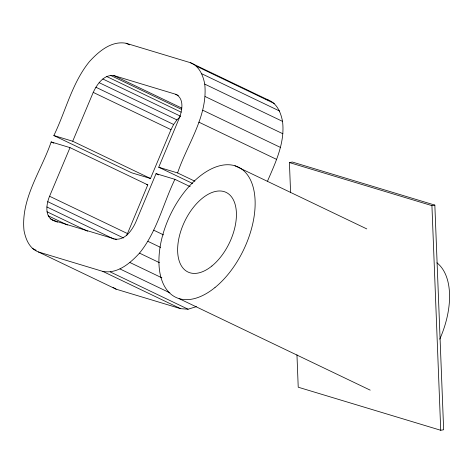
<?xml version="1.0" encoding="UTF-8"?>
<svg xmlns="http://www.w3.org/2000/svg" width="473" height="473" viewBox="0 0 473 473"><rect width="100%" height="100%" fill="white"/><g stroke="black" fill="none" stroke-linecap="round" stroke-linejoin="round"><path stroke-width="0.71" d="M54.371 220.986C44.226 217.45 46.242 204.082 49.57 196.254L70.016 147.629L147.783 184.878L126.663 235.536M53.851 135.538L72.7 141.238L93.228 92.395C96.941 84.395 103.829 74.237 113.892 75.591L175.72 94.275C184.671 98.626 182.14 111.019 179.125 118.492L158.733 167.241L177.582 172.935C187.373 143.898 208.037 116.169 204.756 84.117C203.106 75.432 199.287 66.031 190.388 62.69L126.09 43.262C111.374 40.554 98.715 51.474 89.456 61.567C71.943 83.082 65.8 111.001 53.851 135.538L131.624 172.787L150.473 178.487L171.001 129.643L173.638 124.476L176.92 119.906L180.154 116.707M267.541 181.064C275.664 162.221 285.178 142.497 282.529 121.366C280.879 112.68 277.06 103.28 268.161 99.945L190.388 62.69M190.199 186.652L174.909 179.332L156.06 173.632L135.656 222.411C131.955 230.375 125.067 240.444 115.057 239.096L53.041 220.353M70.016 147.629L51.161 141.93C41.311 170.865 20.706 198.53 24.005 230.511C25.648 239.196 29.474 248.597 38.372 251.938L102.86 271.425C117.576 274.127 130.235 263.207 139.494 253.12C156.977 231.675 163.037 203.81 174.909 179.332M38.372 251.938L116.145 289.186L180.633 308.674L188.077 309.212L196.396 306.64M290.599 192.759L289.417 162.564L292.338 162.038L434.841 205.111L443.65 429.756L440.73 430.276L298.226 387.21L296.955 354.803M289.417 162.564L431.926 205.631L434.841 205.111M266.039 99.3L268.161 99.945M146.388 184.452L147.783 184.878M196.555 66.267L274.328 103.522M201.841 73.8L279.614 111.049M126.09 43.262L129.413 44.852M204.756 84.117L282.529 121.366M205.111 96.522L282.884 133.77M175.72 94.275L178.38 95.552M202.858 110.262L280.631 147.511M113.892 75.591L181.691 108.063M110.475 75.343L181.602 109.411M106.709 76.508L181.159 112.166M198.831 122.14L276.604 159.389M102.842 79.003L180.615 116.252M99.147 82.657L176.92 119.906M95.865 87.227L173.638 124.476M93.228 92.395L171.001 129.643M234.945 165.769L366.788 228.914M177.582 172.935L194.864 181.212M158.733 167.241L192.635 183.477M156.06 173.632L158.715 174.909M72.7 141.238L150.473 178.487M51.161 141.93L53.821 143.201M153.648 230.156L163.617 234.927M147.937 241.348L160.566 247.403M49.57 196.254L127.343 233.502M47.761 201.669L123.536 237.966M115.057 239.096L116.388 239.734M46.892 206.967L114.028 239.125M139.494 253.12L159.436 262.669M47.028 211.786L87.576 231.202M48.157 215.789L67.438 225.024M50.209 218.709L57.523 222.215M129.969 262.539L161.872 277.822M120.012 268.966L169.866 292.84M179.101 298.617L370.205 390.148M110.304 271.963L188.077 309.212M102.86 271.425L180.633 308.674M32.199 248.36L36.19 250.27M113.059 287.395L116.145 289.186M431.926 205.631L440.73 430.276M436.922 262.817A72.239 40.607 -64.4 0 1 439.784 339.147M211.892 266.009A44.137 24.809 -64.4 0 0 229.701 194.864A44.137 24.809 -64.4 0 0 179.486 235.708A44.137 24.809 -64.4 0 0 211.892 266.009M214.984 287.537A72.239 40.607 -64.4 0 0 244.139 171.096A72.239 40.607 -64.4 0 0 161.955 237.949A72.239 40.607 -64.4 0 0 214.984 287.537"/></g></svg>
